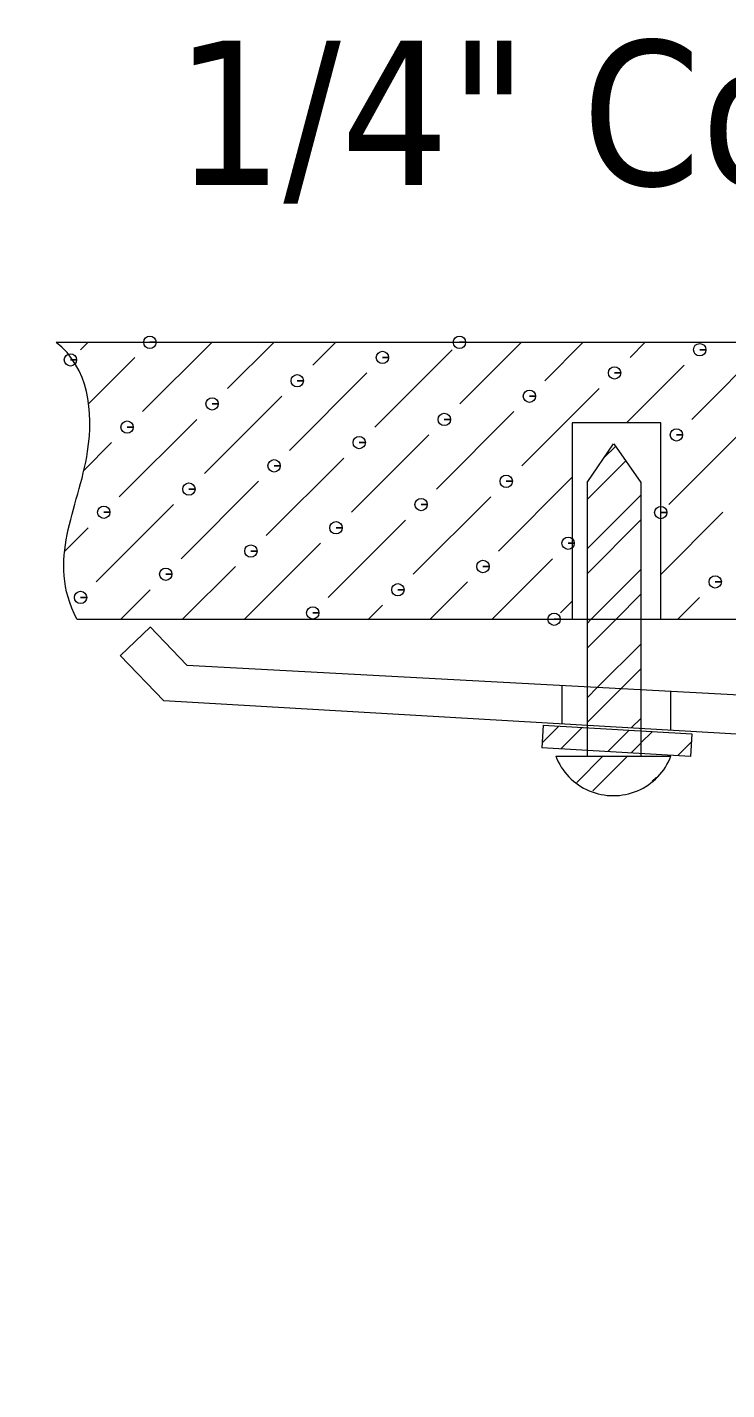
# Model space of a CAD drawing. Header units: millimetres. Extents: x 148 to 1479, y 271 to 1204.
# Drawn here: x 566.26 to 591.56, y 628.25 to 677.5 of the extents above; entities that cross this region are included whole.
import ezdxf

# ---------------------------------------------------------------- set-up
doc = ezdxf.new("R2010")
doc.units = ezdxf.units.MM
doc.linetypes.add('ACAD_ISO02W100', pattern=[15, 12, -3])
doc.layers.add('尺寸標注', color=1, linetype='Continuous', lineweight=30)
doc.layers.add('虚线', color=2, linetype='ACAD_ISO02W100', lineweight=30)
doc.styles.add('DIM', font='txt.shx', dxfattribs={"width": 0.7, "bigfont": 'chineset.shx'})
doc.styles.get("Standard").update_dxf_attribs({"font": 'arial.ttf'})
doc.dimstyles.new('mm+in(开孔纸尺寸)', dxfattribs={"dimscale": 3, "dimtxt": 3.8, "dimasz": 2, "dimexe": 1.25, "dimexo": 0.625, "dimgap": 2, "dimtad": 1, "dimtxsty": 'DIM', "dimcen": 0, "dimclrd": 256, "dimclre": 256, "dimclrt": 3, "dimadec": 0, "dimazin": 0, "dimtfac": 1, "dimtmove": 0, "dimatfit": 1, "dimfxl": 1, "dimlwd": -1, "dimarcsym": 0})

# ---------------------------------------------------------------- blocks, each defined once
blk = doc.blocks.new('*D29')
at = {"layer": 'Defpoints', "color": 0}
for p in [(625.297, 651.213), (538.506, 594.369)]:
    blk.add_point(p, dxfattribs=at)
at = {"layer": '尺寸標注'}
blk.add_line((404.943, 506.891), (533.487, 591.081), dxfattribs=at)
blk.add_solid([(534.034, 590.245), (532.939, 591.918), (538.506, 594.369)], dxfattribs=at)
at = {"layer": '尺寸標注', "color": 3, "insert": (459.774, 557.925), "char_height": 11.4, "attachment_point": 5, "rotation": 33.2229, "style": 'DIM'}
blk.add_mtext('R103,75mm [R4 1/16"]', dxfattribs=at)
blk = doc.blocks.new('*D30')
at = {"layer": 'Defpoints', "color": 0}
for p in [(625.297, 651.213), (556.734, 582.033)]:
    blk.add_point(p, dxfattribs=at)
at = {"layer": '尺寸標注'}
blk.add_line((446.374, 470.682), (552.51, 577.772), dxfattribs=at)
blk.add_solid([(553.221, 577.068), (551.8, 578.476), (556.734, 582.033)], dxfattribs=at)
at = {"layer": '尺寸標注', "color": 3, "insert": (487.956, 530.608), "char_height": 11.4, "attachment_point": 5, "rotation": 45.2563, "style": 'DIM'}
blk.add_mtext('R97,4mm [R3 13/16"]', dxfattribs=at)
blk = doc.blocks.new('*D31')
at = {"layer": 'Defpoints', "color": 0}
for p in [(625.297, 651.213), (575.812, 574.785)]:
    blk.add_point(p, dxfattribs=at)
at = {"layer": '尺寸標注'}
blk.add_line((484.493, 433.747), (572.551, 569.748), dxfattribs=at)
blk.add_solid([(573.39, 569.205), (571.711, 570.292), (575.812, 574.785)], dxfattribs=at)
at = {"layer": '尺寸標注', "color": 3, "insert": (512.555, 500.363), "char_height": 11.4, "attachment_point": 5, "rotation": 57.0778, "style": 'DIM'}
blk.add_mtext('R91,05mm [R3 9/16"]', dxfattribs=at)

msp = doc.modelspace()

# ---------------------------------------------------------------- linework, layer by layer
msp.add_lwpolyline([(1074.334, 647.212, 0.019289), (1074.334, 854.084, 0.390679), (975.063, 953.74, 0.021224), (620.896, 953.74, 0.390679), (521.625, 854.084, 0.019289), (521.625, 647.212, 0.390679), (620.896, 547.556, 0.021224), (975.063, 547.556, 0.390679)], format="xyb", close=True)
at = {"layer": '尺寸標注', "lineweight": 9}
for points, knots in [([(570.696, 666.109), (570.696, 666.109), (570.919, 666.109), (570.919, 666.109), (570.919, 666.109), (570.919, 666.232), (570.819, 666.332), (570.696, 666.332), (570.696, 666.332), (570.573, 666.332), (570.473, 666.232), (570.473, 666.109), (570.473, 666.109), (570.473, 665.986), (570.573, 665.886), (570.696, 665.886), (570.696, 665.886), (570.819, 665.886), (570.919, 665.986), (570.919, 666.109), (570.919, 666.109), (570.919, 666.109), (570.696, 666.109), (570.696, 666.109)], [0, 0, 0, 0, 0.142857, 0.142857, 0.142857, 0.142857, 0.285714, 0.285714, 0.285714, 0.285714, 0.428571, 0.428571, 0.428571, 0.428571, 0.571429, 0.571429, 0.571429, 0.571429, 0.714286, 0.714286, 0.714286, 0.714286, 1, 1, 1, 1]), ([(581.89, 666.109), (581.89, 666.109), (582.113, 666.109), (582.113, 666.109), (582.113, 666.109), (582.113, 666.232), (582.013, 666.332), (581.89, 666.332), (581.89, 666.332), (581.767, 666.332), (581.666, 666.232), (581.666, 666.109), (581.666, 666.109), (581.666, 665.986), (581.767, 665.886), (581.89, 665.886), (581.89, 665.886), (582.013, 665.886), (582.113, 665.986), (582.113, 666.109), (582.113, 666.109), (582.113, 666.109), (581.89, 666.109), (581.89, 666.109)], [0, 0, 0, 0, 0.142857, 0.142857, 0.142857, 0.142857, 0.285714, 0.285714, 0.285714, 0.285714, 0.428571, 0.428571, 0.428571, 0.428571, 0.571429, 0.571429, 0.571429, 0.571429, 0.714286, 0.714286, 0.714286, 0.714286, 1, 1, 1, 1]), ([(568.056, 656.099), (566.927, 658.272), (568.121, 660.063), (568.445, 662.165), (568.445, 662.165), (568.669, 663.608), (568.482, 665.199), (567.304, 666.107)], [0, 0, 0, 0, 0.333333, 0.333333, 0.333333, 0.333333, 1, 1, 1, 1]), ([(590.578, 665.843), (590.578, 665.843), (590.801, 665.843), (590.801, 665.843), (590.801, 665.843), (590.801, 665.966), (590.701, 666.066), (590.578, 666.066), (590.578, 666.066), (590.455, 666.066), (590.355, 665.966), (590.355, 665.843), (590.355, 665.843), (590.355, 665.72), (590.455, 665.62), (590.578, 665.62), (590.578, 665.62), (590.701, 665.62), (590.801, 665.72), (590.801, 665.843), (590.801, 665.843), (590.801, 665.843), (590.578, 665.843), (590.578, 665.843)], [0, 0, 0, 0, 0.142857, 0.142857, 0.142857, 0.142857, 0.285714, 0.285714, 0.285714, 0.285714, 0.428571, 0.428571, 0.428571, 0.428571, 0.571429, 0.571429, 0.571429, 0.571429, 0.714286, 0.714286, 0.714286, 0.714286, 1, 1, 1, 1]), ([(567.823, 665.473), (567.823, 665.473), (568.046, 665.473), (568.046, 665.473), (568.046, 665.473), (568.046, 665.596), (567.946, 665.697), (567.823, 665.697), (567.823, 665.697), (567.7, 665.697), (567.6, 665.596), (567.6, 665.473), (567.6, 665.473), (567.6, 665.35), (567.7, 665.25), (567.823, 665.25), (567.823, 665.25), (567.946, 665.25), (568.046, 665.35), (568.046, 665.473), (568.046, 665.473), (568.046, 665.473), (567.823, 665.473), (567.823, 665.473)], [0, 0, 0, 0, 0.142857, 0.142857, 0.142857, 0.142857, 0.285714, 0.285714, 0.285714, 0.285714, 0.428571, 0.428571, 0.428571, 0.428571, 0.571429, 0.571429, 0.571429, 0.571429, 0.714286, 0.714286, 0.714286, 0.714286, 1, 1, 1, 1]), ([(579.106, 665.563), (579.106, 665.563), (579.329, 665.563), (579.329, 665.563), (579.329, 665.563), (579.329, 665.685), (579.228, 665.786), (579.106, 665.786), (579.106, 665.786), (578.982, 665.786), (578.882, 665.685), (578.882, 665.563), (578.882, 665.563), (578.882, 665.439), (578.982, 665.339), (579.106, 665.339), (579.106, 665.339), (579.228, 665.339), (579.329, 665.439), (579.329, 665.563), (579.329, 665.563), (579.329, 665.563), (579.106, 665.563), (579.106, 665.563)], [0, 0, 0, 0, 0.142857, 0.142857, 0.142857, 0.142857, 0.285714, 0.285714, 0.285714, 0.285714, 0.428571, 0.428571, 0.428571, 0.428571, 0.571429, 0.571429, 0.571429, 0.571429, 0.714286, 0.714286, 0.714286, 0.714286, 1, 1, 1, 1]), ([(576.027, 664.721), (576.027, 664.721), (576.25, 664.721), (576.25, 664.721), (576.25, 664.721), (576.25, 664.844), (576.15, 664.945), (576.027, 664.945), (576.027, 664.945), (575.904, 664.945), (575.804, 664.844), (575.804, 664.721), (575.804, 664.721), (575.804, 664.598), (575.904, 664.498), (576.027, 664.498), (576.027, 664.498), (576.15, 664.498), (576.25, 664.598), (576.25, 664.721), (576.25, 664.721), (576.25, 664.721), (576.027, 664.721), (576.027, 664.721)], [0, 0, 0, 0, 0.142857, 0.142857, 0.142857, 0.142857, 0.285714, 0.285714, 0.285714, 0.285714, 0.428571, 0.428571, 0.428571, 0.428571, 0.571429, 0.571429, 0.571429, 0.571429, 0.714286, 0.714286, 0.714286, 0.714286, 1, 1, 1, 1]), ([(587.499, 665.002), (587.499, 665.002), (587.722, 665.002), (587.722, 665.002), (587.722, 665.002), (587.722, 665.124), (587.622, 665.225), (587.499, 665.225), (587.499, 665.225), (587.376, 665.225), (587.276, 665.124), (587.276, 665.002), (587.276, 665.002), (587.276, 664.879), (587.376, 664.778), (587.499, 664.778), (587.499, 664.778), (587.622, 664.778), (587.722, 664.879), (587.722, 665.002), (587.722, 665.002), (587.722, 665.002), (587.499, 665.002), (587.499, 665.002)], [0, 0, 0, 0, 0.142857, 0.142857, 0.142857, 0.142857, 0.285714, 0.285714, 0.285714, 0.285714, 0.428571, 0.428571, 0.428571, 0.428571, 0.571429, 0.571429, 0.571429, 0.571429, 0.714286, 0.714286, 0.714286, 0.714286, 1, 1, 1, 1]), ([(584.423, 664.162), (584.423, 664.162), (584.646, 664.162), (584.646, 664.162), (584.646, 664.162), (584.646, 664.285), (584.545, 664.385), (584.423, 664.385), (584.423, 664.385), (584.299, 664.385), (584.199, 664.285), (584.199, 664.162), (584.199, 664.162), (584.199, 664.039), (584.299, 663.939), (584.423, 663.939), (584.423, 663.939), (584.545, 663.939), (584.646, 664.039), (584.646, 664.162), (584.646, 664.162), (584.646, 664.162), (584.423, 664.162), (584.423, 664.162)], [0, 0, 0, 0, 0.142857, 0.142857, 0.142857, 0.142857, 0.285714, 0.285714, 0.285714, 0.285714, 0.428571, 0.428571, 0.428571, 0.428571, 0.571429, 0.571429, 0.571429, 0.571429, 0.714286, 0.714286, 0.714286, 0.714286, 1, 1, 1, 1]), ([(572.948, 663.884), (572.948, 663.884), (573.171, 663.884), (573.171, 663.884), (573.171, 663.884), (573.171, 664.007), (573.071, 664.107), (572.948, 664.107), (572.948, 664.107), (572.825, 664.107), (572.725, 664.007), (572.725, 663.884), (572.725, 663.884), (572.725, 663.761), (572.825, 663.661), (572.948, 663.661), (572.948, 663.661), (573.071, 663.661), (573.171, 663.761), (573.171, 663.884), (573.171, 663.884), (573.171, 663.884), (572.948, 663.884), (572.948, 663.884)], [0, 0, 0, 0, 0.142857, 0.142857, 0.142857, 0.142857, 0.285714, 0.285714, 0.285714, 0.285714, 0.428571, 0.428571, 0.428571, 0.428571, 0.571429, 0.571429, 0.571429, 0.571429, 0.714286, 0.714286, 0.714286, 0.714286, 1, 1, 1, 1]), ([(581.344, 663.323), (581.344, 663.323), (581.567, 663.323), (581.567, 663.323), (581.567, 663.323), (581.567, 663.446), (581.466, 663.546), (581.344, 663.546), (581.344, 663.546), (581.22, 663.546), (581.12, 663.446), (581.12, 663.323), (581.12, 663.323), (581.12, 663.2), (581.22, 663.1), (581.344, 663.1), (581.344, 663.1), (581.466, 663.1), (581.567, 663.2), (581.567, 663.323), (581.567, 663.323), (581.567, 663.323), (581.344, 663.323), (581.344, 663.323)], [0, 0, 0, 0, 0.142857, 0.142857, 0.142857, 0.142857, 0.285714, 0.285714, 0.285714, 0.285714, 0.428571, 0.428571, 0.428571, 0.428571, 0.571429, 0.571429, 0.571429, 0.571429, 0.714286, 0.714286, 0.714286, 0.714286, 1, 1, 1, 1]), ([(569.871, 663.044), (569.871, 663.044), (570.094, 663.044), (570.094, 663.044), (570.094, 663.044), (570.094, 663.168), (569.994, 663.268), (569.871, 663.268), (569.871, 663.268), (569.748, 663.268), (569.648, 663.168), (569.648, 663.044), (569.648, 663.044), (569.648, 662.922), (569.748, 662.821), (569.871, 662.821), (569.871, 662.821), (569.994, 662.821), (570.094, 662.922), (570.094, 663.044), (570.094, 663.044), (570.094, 663.044), (569.871, 663.044), (569.871, 663.044)], [0, 0, 0, 0, 0.142857, 0.142857, 0.142857, 0.142857, 0.285714, 0.285714, 0.285714, 0.285714, 0.428571, 0.428571, 0.428571, 0.428571, 0.571429, 0.571429, 0.571429, 0.571429, 0.714286, 0.714286, 0.714286, 0.714286, 1, 1, 1, 1]), ([(589.739, 662.764), (589.739, 662.764), (589.962, 662.764), (589.962, 662.764), (589.962, 662.764), (589.962, 662.887), (589.862, 662.987), (589.739, 662.987), (589.739, 662.987), (589.616, 662.987), (589.516, 662.887), (589.516, 662.764), (589.516, 662.764), (589.516, 662.641), (589.616, 662.541), (589.739, 662.541), (589.739, 662.541), (589.862, 662.541), (589.962, 662.641), (589.962, 662.764), (589.962, 662.764), (589.962, 662.764), (589.739, 662.764), (589.739, 662.764)], [0, 0, 0, 0, 0.142857, 0.142857, 0.142857, 0.142857, 0.285714, 0.285714, 0.285714, 0.285714, 0.428571, 0.428571, 0.428571, 0.428571, 0.571429, 0.571429, 0.571429, 0.571429, 0.714286, 0.714286, 0.714286, 0.714286, 1, 1, 1, 1]), ([(578.265, 662.484), (578.265, 662.484), (578.488, 662.484), (578.488, 662.484), (578.488, 662.484), (578.488, 662.607), (578.388, 662.707), (578.265, 662.707), (578.265, 662.707), (578.142, 662.707), (578.042, 662.607), (578.042, 662.484), (578.042, 662.484), (578.042, 662.361), (578.142, 662.261), (578.265, 662.261), (578.265, 662.261), (578.388, 662.261), (578.488, 662.361), (578.488, 662.484), (578.488, 662.484), (578.488, 662.484), (578.265, 662.484), (578.265, 662.484)], [0, 0, 0, 0, 0.142857, 0.142857, 0.142857, 0.142857, 0.285714, 0.285714, 0.285714, 0.285714, 0.428571, 0.428571, 0.428571, 0.428571, 0.571429, 0.571429, 0.571429, 0.571429, 0.714286, 0.714286, 0.714286, 0.714286, 1, 1, 1, 1]), ([(575.187, 661.644), (575.187, 661.644), (575.411, 661.644), (575.411, 661.644), (575.411, 661.644), (575.411, 661.767), (575.31, 661.868), (575.187, 661.868), (575.187, 661.868), (575.064, 661.868), (574.964, 661.767), (574.964, 661.644), (574.964, 661.644), (574.964, 661.521), (575.064, 661.421), (575.187, 661.421), (575.187, 661.421), (575.31, 661.421), (575.411, 661.521), (575.411, 661.644), (575.411, 661.644), (575.411, 661.644), (575.187, 661.644), (575.187, 661.644)], [0, 0, 0, 0, 0.142857, 0.142857, 0.142857, 0.142857, 0.285714, 0.285714, 0.285714, 0.285714, 0.428571, 0.428571, 0.428571, 0.428571, 0.571429, 0.571429, 0.571429, 0.571429, 0.714286, 0.714286, 0.714286, 0.714286, 1, 1, 1, 1]), ([(572.109, 660.805), (572.109, 660.805), (572.332, 660.805), (572.332, 660.805), (572.332, 660.805), (572.332, 660.928), (572.232, 661.028), (572.109, 661.028), (572.109, 661.028), (571.986, 661.028), (571.886, 660.928), (571.886, 660.805), (571.886, 660.805), (571.886, 660.682), (571.986, 660.582), (572.109, 660.582), (572.109, 660.582), (572.232, 660.582), (572.332, 660.682), (572.332, 660.805), (572.332, 660.805), (572.332, 660.805), (572.109, 660.805), (572.109, 660.805)], [0, 0, 0, 0, 0.142857, 0.142857, 0.142857, 0.142857, 0.285714, 0.285714, 0.285714, 0.285714, 0.428571, 0.428571, 0.428571, 0.428571, 0.571429, 0.571429, 0.571429, 0.571429, 0.714286, 0.714286, 0.714286, 0.714286, 1, 1, 1, 1]), ([(583.583, 661.086), (583.583, 661.086), (583.806, 661.086), (583.806, 661.086), (583.806, 661.086), (583.806, 661.208), (583.706, 661.309), (583.583, 661.309), (583.583, 661.309), (583.46, 661.309), (583.36, 661.208), (583.36, 661.086), (583.36, 661.086), (583.36, 660.962), (583.46, 660.862), (583.583, 660.862), (583.583, 660.862), (583.706, 660.862), (583.806, 660.962), (583.806, 661.086), (583.806, 661.086), (583.806, 661.086), (583.583, 661.086), (583.583, 661.086)], [0, 0, 0, 0, 0.142857, 0.142857, 0.142857, 0.142857, 0.285714, 0.285714, 0.285714, 0.285714, 0.428571, 0.428571, 0.428571, 0.428571, 0.571429, 0.571429, 0.571429, 0.571429, 0.714286, 0.714286, 0.714286, 0.714286, 1, 1, 1, 1]), ([(580.504, 660.244), (580.504, 660.244), (580.727, 660.244), (580.727, 660.244), (580.727, 660.244), (580.727, 660.367), (580.627, 660.467), (580.504, 660.467), (580.504, 660.467), (580.381, 660.467), (580.281, 660.367), (580.281, 660.244), (580.281, 660.244), (580.281, 660.121), (580.381, 660.021), (580.504, 660.021), (580.504, 660.021), (580.627, 660.021), (580.727, 660.121), (580.727, 660.244), (580.727, 660.244), (580.727, 660.244), (580.504, 660.244), (580.504, 660.244)], [0, 0, 0, 0, 0.142857, 0.142857, 0.142857, 0.142857, 0.285714, 0.285714, 0.285714, 0.285714, 0.428571, 0.428571, 0.428571, 0.428571, 0.571429, 0.571429, 0.571429, 0.571429, 0.714286, 0.714286, 0.714286, 0.714286, 1, 1, 1, 1]), ([(569.03, 659.965), (569.03, 659.965), (569.253, 659.965), (569.253, 659.965), (569.253, 659.965), (569.253, 660.089), (569.153, 660.189), (569.03, 660.189), (569.03, 660.189), (568.907, 660.189), (568.807, 660.089), (568.807, 659.965), (568.807, 659.965), (568.807, 659.843), (568.907, 659.743), (569.03, 659.743), (569.03, 659.743), (569.153, 659.743), (569.253, 659.843), (569.253, 659.965), (569.253, 659.965), (569.253, 659.965), (569.03, 659.965), (569.03, 659.965)], [0, 0, 0, 0, 0.142857, 0.142857, 0.142857, 0.142857, 0.285714, 0.285714, 0.285714, 0.285714, 0.428571, 0.428571, 0.428571, 0.428571, 0.571429, 0.571429, 0.571429, 0.571429, 0.714286, 0.714286, 0.714286, 0.714286, 1, 1, 1, 1]), ([(589.171, 659.956), (589.171, 659.956), (589.394, 659.956), (589.394, 659.956), (589.394, 659.956), (589.394, 660.08), (589.294, 660.18), (589.171, 660.18), (589.171, 660.18), (589.048, 660.18), (588.947, 660.08), (588.947, 659.956), (588.947, 659.956), (588.947, 659.834), (589.048, 659.733), (589.171, 659.733), (589.171, 659.733), (589.294, 659.733), (589.394, 659.834), (589.394, 659.956), (589.394, 659.956), (589.394, 659.956), (589.171, 659.956), (589.171, 659.956)], [0, 0, 0, 0, 0.142857, 0.142857, 0.142857, 0.142857, 0.285714, 0.285714, 0.285714, 0.285714, 0.428571, 0.428571, 0.428571, 0.428571, 0.571429, 0.571429, 0.571429, 0.571429, 0.714286, 0.714286, 0.714286, 0.714286, 1, 1, 1, 1]), ([(577.427, 659.407), (577.427, 659.407), (577.65, 659.407), (577.65, 659.407), (577.65, 659.407), (577.65, 659.53), (577.55, 659.63), (577.427, 659.63), (577.427, 659.63), (577.304, 659.63), (577.204, 659.53), (577.204, 659.407), (577.204, 659.407), (577.204, 659.284), (577.304, 659.183), (577.427, 659.183), (577.427, 659.183), (577.55, 659.183), (577.65, 659.284), (577.65, 659.407), (577.65, 659.407), (577.65, 659.407), (577.427, 659.407), (577.427, 659.407)], [0, 0, 0, 0, 0.142857, 0.142857, 0.142857, 0.142857, 0.285714, 0.285714, 0.285714, 0.285714, 0.428571, 0.428571, 0.428571, 0.428571, 0.571429, 0.571429, 0.571429, 0.571429, 0.714286, 0.714286, 0.714286, 0.714286, 1, 1, 1, 1]), ([(585.821, 658.846), (585.821, 658.846), (586.044, 658.846), (586.044, 658.846), (586.044, 658.846), (586.044, 658.969), (585.944, 659.069), (585.821, 659.069), (585.821, 659.069), (585.698, 659.069), (585.598, 658.969), (585.598, 658.846), (585.598, 658.846), (585.598, 658.723), (585.698, 658.623), (585.821, 658.623), (585.821, 658.623), (585.944, 658.623), (586.044, 658.723), (586.044, 658.846), (586.044, 658.846), (586.044, 658.846), (585.821, 658.846), (585.821, 658.846)], [0, 0, 0, 0, 0.142857, 0.142857, 0.142857, 0.142857, 0.285714, 0.285714, 0.285714, 0.285714, 0.428571, 0.428571, 0.428571, 0.428571, 0.571429, 0.571429, 0.571429, 0.571429, 0.714286, 0.714286, 0.714286, 0.714286, 1, 1, 1, 1]), ([(574.348, 658.565), (574.348, 658.565), (574.571, 658.565), (574.571, 658.565), (574.571, 658.565), (574.571, 658.689), (574.471, 658.789), (574.348, 658.789), (574.348, 658.789), (574.225, 658.789), (574.125, 658.689), (574.125, 658.565), (574.125, 658.565), (574.125, 658.443), (574.225, 658.342), (574.348, 658.342), (574.348, 658.342), (574.471, 658.342), (574.571, 658.443), (574.571, 658.565), (574.571, 658.565), (574.571, 658.565), (574.348, 658.565), (574.348, 658.565)], [0, 0, 0, 0, 0.142857, 0.142857, 0.142857, 0.142857, 0.285714, 0.285714, 0.285714, 0.285714, 0.428571, 0.428571, 0.428571, 0.428571, 0.571429, 0.571429, 0.571429, 0.571429, 0.714286, 0.714286, 0.714286, 0.714286, 1, 1, 1, 1]), ([(571.269, 657.726), (571.269, 657.726), (571.493, 657.726), (571.493, 657.726), (571.493, 657.726), (571.493, 657.849), (571.392, 657.95), (571.269, 657.95), (571.269, 657.95), (571.146, 657.95), (571.046, 657.849), (571.046, 657.726), (571.046, 657.726), (571.046, 657.603), (571.146, 657.503), (571.269, 657.503), (571.269, 657.503), (571.392, 657.503), (571.493, 657.603), (571.493, 657.726), (571.493, 657.726), (571.493, 657.726), (571.269, 657.726), (571.269, 657.726)], [0, 0, 0, 0, 0.142857, 0.142857, 0.142857, 0.142857, 0.285714, 0.285714, 0.285714, 0.285714, 0.428571, 0.428571, 0.428571, 0.428571, 0.571429, 0.571429, 0.571429, 0.571429, 0.714286, 0.714286, 0.714286, 0.714286, 1, 1, 1, 1]), ([(582.742, 658.007), (582.742, 658.007), (582.965, 658.007), (582.965, 658.007), (582.965, 658.007), (582.965, 658.129), (582.865, 658.23), (582.742, 658.23), (582.742, 658.23), (582.619, 658.23), (582.519, 658.129), (582.519, 658.007), (582.519, 658.007), (582.519, 657.883), (582.619, 657.783), (582.742, 657.783), (582.742, 657.783), (582.865, 657.783), (582.965, 657.883), (582.965, 658.007), (582.965, 658.007), (582.965, 658.007), (582.742, 658.007), (582.742, 658.007)], [0, 0, 0, 0, 0.142857, 0.142857, 0.142857, 0.142857, 0.285714, 0.285714, 0.285714, 0.285714, 0.428571, 0.428571, 0.428571, 0.428571, 0.571429, 0.571429, 0.571429, 0.571429, 0.714286, 0.714286, 0.714286, 0.714286, 1, 1, 1, 1]), ([(591.139, 657.448), (591.139, 657.448), (591.362, 657.448), (591.362, 657.448), (591.362, 657.448), (591.362, 657.571), (591.262, 657.671), (591.139, 657.671), (591.139, 657.671), (591.016, 657.671), (590.916, 657.571), (590.916, 657.448), (590.916, 657.448), (590.916, 657.325), (591.016, 657.224), (591.139, 657.224), (591.139, 657.224), (591.262, 657.224), (591.362, 657.325), (591.362, 657.448), (591.362, 657.448), (591.362, 657.448), (591.139, 657.448), (591.139, 657.448)], [0, 0, 0, 0, 0.142857, 0.142857, 0.142857, 0.142857, 0.285714, 0.285714, 0.285714, 0.285714, 0.428571, 0.428571, 0.428571, 0.428571, 0.571429, 0.571429, 0.571429, 0.571429, 0.714286, 0.714286, 0.714286, 0.714286, 1, 1, 1, 1]), ([(568.192, 656.887), (568.192, 656.887), (568.415, 656.887), (568.415, 656.887), (568.415, 656.887), (568.415, 657.01), (568.315, 657.11), (568.192, 657.11), (568.192, 657.11), (568.069, 657.11), (567.969, 657.01), (567.969, 656.887), (567.969, 656.887), (567.969, 656.764), (568.069, 656.664), (568.192, 656.664), (568.192, 656.664), (568.315, 656.664), (568.415, 656.764), (568.415, 656.887), (568.415, 656.887), (568.415, 656.887), (568.192, 656.887), (568.192, 656.887)], [0, 0, 0, 0, 0.142857, 0.142857, 0.142857, 0.142857, 0.285714, 0.285714, 0.285714, 0.285714, 0.428571, 0.428571, 0.428571, 0.428571, 0.571429, 0.571429, 0.571429, 0.571429, 0.714286, 0.714286, 0.714286, 0.714286, 1, 1, 1, 1]), ([(579.665, 657.167), (579.665, 657.167), (579.888, 657.167), (579.888, 657.167), (579.888, 657.167), (579.888, 657.29), (579.788, 657.39), (579.665, 657.39), (579.665, 657.39), (579.542, 657.39), (579.442, 657.29), (579.442, 657.167), (579.442, 657.167), (579.442, 657.044), (579.542, 656.944), (579.665, 656.944), (579.665, 656.944), (579.788, 656.944), (579.888, 657.044), (579.888, 657.167), (579.888, 657.167), (579.888, 657.167), (579.665, 657.167), (579.665, 657.167)], [0, 0, 0, 0, 0.142857, 0.142857, 0.142857, 0.142857, 0.285714, 0.285714, 0.285714, 0.285714, 0.428571, 0.428571, 0.428571, 0.428571, 0.571429, 0.571429, 0.571429, 0.571429, 0.714286, 0.714286, 0.714286, 0.714286, 1, 1, 1, 1]), ([(576.586, 656.328), (576.586, 656.328), (576.809, 656.328), (576.809, 656.328), (576.809, 656.328), (576.809, 656.451), (576.709, 656.551), (576.586, 656.551), (576.586, 656.551), (576.463, 656.551), (576.363, 656.451), (576.363, 656.328), (576.363, 656.328), (576.363, 656.205), (576.463, 656.105), (576.586, 656.105), (576.586, 656.105), (576.709, 656.105), (576.809, 656.205), (576.809, 656.328), (576.809, 656.328), (576.809, 656.328), (576.586, 656.328), (576.586, 656.328)], [0, 0, 0, 0, 0.142857, 0.142857, 0.142857, 0.142857, 0.285714, 0.285714, 0.285714, 0.285714, 0.428571, 0.428571, 0.428571, 0.428571, 0.571429, 0.571429, 0.571429, 0.571429, 0.714286, 0.714286, 0.714286, 0.714286, 1, 1, 1, 1]), ([(585.313, 656.099), (585.313, 656.099), (585.537, 656.099), (585.537, 656.099), (585.537, 656.099), (585.537, 656.222), (585.436, 656.323), (585.313, 656.323), (585.313, 656.323), (585.19, 656.323), (585.09, 656.222), (585.09, 656.099), (585.09, 656.099), (585.09, 655.976), (585.19, 655.876), (585.313, 655.876), (585.313, 655.876), (585.436, 655.876), (585.537, 655.976), (585.537, 656.099), (585.537, 656.099), (585.537, 656.099), (585.313, 656.099), (585.313, 656.099)], [0, 0, 0, 0, 0.142857, 0.142857, 0.142857, 0.142857, 0.285714, 0.285714, 0.285714, 0.285714, 0.428571, 0.428571, 0.428571, 0.428571, 0.571429, 0.571429, 0.571429, 0.571429, 0.714286, 0.714286, 0.714286, 0.714286, 1, 1, 1, 1]), ([(585.372, 651.155), (585.588, 650.589), (586.027, 650.136), (586.584, 649.9), (586.584, 649.9), (587.141, 649.665), (587.77, 649.665), (588.329, 649.9), (588.329, 649.9), (588.886, 650.136), (589.324, 650.589), (589.54, 651.155)], [0, 0, 0, 0, 0.25, 0.25, 0.25, 0.25, 0.5, 0.5, 0.5, 0.5, 1, 1, 1, 1])]:
    msp.add_open_spline(points, degree=3, knots=knots, dxfattribs=at)
for points in [[(612.388, 666.107), (612.388, 666.107), (567.302, 666.107), (567.302, 666.107)], [(568.192, 665.843), (568.192, 665.843), (568.458, 666.108), (568.458, 666.108)], [(570.429, 663.603), (570.429, 663.603), (572.935, 666.108), (572.935, 666.108)], [(573.508, 664.442), (573.508, 664.442), (575.173, 666.108), (575.173, 666.108)], [(576.585, 665.282), (576.585, 665.282), (577.412, 666.108), (577.412, 666.108)], [(578.825, 663.044), (578.825, 663.044), (581.624, 665.843), (581.624, 665.843)], [(581.903, 663.883), (581.903, 663.883), (584.129, 666.109), (584.129, 666.109)], [(584.981, 664.721), (584.981, 664.721), (586.366, 666.109), (586.366, 666.109)], [(588.059, 665.562), (588.059, 665.562), (588.606, 666.109), (588.606, 666.109)], [(590.299, 663.322), (590.299, 663.322), (593.083, 666.109), (593.083, 666.109)], [(568.478, 663.888), (568.478, 663.888), (570.15, 665.562), (570.15, 665.562)], [(575.746, 662.203), (575.746, 662.203), (578.545, 665.001), (578.545, 665.001)], [(587.936, 663.201), (587.936, 663.201), (590.019, 665.282), (590.019, 665.282)], [(584.141, 661.644), (584.141, 661.644), (586.94, 664.442), (586.94, 664.442)], [(572.669, 661.365), (572.669, 661.365), (575.467, 664.162), (575.467, 664.162)], [(581.063, 660.805), (581.063, 660.805), (583.863, 663.603), (583.863, 663.603)], [(569.59, 660.524), (569.59, 660.524), (572.388, 663.322), (572.388, 663.322)], [(589.17, 663.2), (589.17, 663.2), (585.965, 663.2), (585.965, 663.2)], [(585.965, 663.197), (585.965, 663.197), (585.965, 656.097), (585.965, 656.097)], [(589.17, 656.099), (589.17, 656.099), (589.17, 663.2), (589.17, 663.2)], [(589.458, 660.244), (589.458, 660.244), (592.256, 663.044), (592.256, 663.044)], [(568.29, 661.464), (568.29, 661.464), (569.31, 662.483), (569.31, 662.483)], [(577.985, 659.965), (577.985, 659.965), (580.784, 662.764), (580.784, 662.764)], [(586.506, 661.042), (586.506, 661.042), (587.466, 662.44), (587.466, 662.44)], [(587.468, 662.439), (587.468, 662.439), (588.454, 661.04), (588.454, 661.04)], [(574.907, 659.126), (574.907, 659.126), (577.705, 661.924), (577.705, 661.924)], [(587.126, 661.942), (587.126, 661.942), (587.532, 662.349), (587.532, 662.349)], [(589.17, 662.196), (589.17, 662.196), (589.179, 662.203), (589.179, 662.203)], [(586.508, 660.428), (586.508, 660.428), (587.904, 661.824), (587.904, 661.824)], [(571.828, 658.287), (571.828, 658.287), (574.628, 661.085), (574.628, 661.085)], [(583.302, 658.565), (583.302, 658.565), (585.965, 661.23), (585.965, 661.23)], [(586.506, 661.042), (586.506, 661.042), (586.506, 651.158), (586.506, 651.158)], [(588.454, 661.04), (588.454, 661.04), (588.454, 651.155), (588.454, 651.155)], [(580.223, 657.726), (580.223, 657.726), (583.022, 660.524), (583.022, 660.524)], [(586.508, 658.639), (586.508, 658.639), (588.454, 660.585), (588.454, 660.585)], [(568.751, 657.447), (568.751, 657.447), (571.549, 660.244), (571.549, 660.244)], [(589.17, 657.718), (589.17, 657.718), (591.417, 659.965), (591.417, 659.965)], [(577.146, 656.887), (577.146, 656.887), (579.944, 659.685), (579.944, 659.685)], [(586.508, 657.742), (586.508, 657.742), (588.454, 659.688), (588.454, 659.688)], [(567.626, 658.561), (567.626, 658.561), (568.47, 659.406), (568.47, 659.406)], [(574.119, 656.099), (574.119, 656.099), (576.866, 658.845), (576.866, 658.845)], [(571.88, 656.099), (571.88, 656.099), (573.787, 658.006), (573.787, 658.006)], [(583.073, 656.099), (583.073, 656.099), (585.261, 658.287), (585.261, 658.287)], [(580.836, 656.099), (580.836, 656.099), (582.182, 657.447), (582.182, 657.447)], [(586.656, 656.1), (586.656, 656.1), (588.454, 657.899), (588.454, 657.899)], [(569.642, 656.099), (569.642, 656.099), (570.71, 657.167), (570.71, 657.167)], [(587.552, 656.1), (587.552, 656.1), (588.454, 657.002), (588.454, 657.002)], [(578.596, 656.099), (578.596, 656.099), (579.105, 656.608), (579.105, 656.608)], [(585.541, 656.327), (585.541, 656.327), (585.965, 656.752), (585.965, 656.752)], [(589.79, 656.099), (589.79, 656.099), (590.577, 656.887), (590.577, 656.887)], [(568.054, 656.099), (568.054, 656.099), (614.06, 656.099), (614.06, 656.099)], [(586.508, 655.951), (586.508, 655.951), (586.658, 656.1), (586.658, 656.1)], [(586.508, 655.054), (586.508, 655.054), (587.552, 656.1), (587.552, 656.1)], [(570.703, 655.818), (570.703, 655.818), (569.63, 654.784), (569.63, 654.784)], [(572.033, 654.436), (572.033, 654.436), (570.701, 655.82), (570.701, 655.82)], [(586.886, 653.643), (586.886, 653.643), (588.456, 655.211), (588.456, 655.211)], [(569.627, 654.786), (569.627, 654.786), (571.201, 653.152), (571.201, 653.152)], [(572.033, 654.436), (572.033, 654.436), (603.469, 652.752), (603.469, 652.752)], [(587.736, 653.597), (587.736, 653.597), (588.456, 654.317), (588.456, 654.317)], [(585.598, 653.709), (585.598, 653.709), (585.598, 652.312), (585.598, 652.312)], [(586.508, 653.265), (586.508, 653.265), (586.886, 653.643), (586.886, 653.643)], [(586.508, 652.368), (586.508, 652.368), (587.736, 653.597), (587.736, 653.597)], [(589.517, 653.5), (589.517, 653.5), (589.517, 652.086), (589.517, 652.086)], [(604.137, 651.234), (604.137, 651.234), (571.201, 653.152), (571.201, 653.152)], [(588.099, 652.17), (588.099, 652.17), (588.456, 652.525), (588.456, 652.525)], [(584.916, 652.27), (584.916, 652.27), (584.87, 651.455), (584.87, 651.455)], [(584.881, 651.638), (584.881, 651.638), (585.483, 652.24), (585.483, 652.24)], [(584.916, 652.27), (584.916, 652.27), (590.297, 651.957), (590.297, 651.957)], [(585.557, 651.418), (585.557, 651.418), (586.329, 652.191), (586.329, 652.191)], [(587.251, 651.322), (587.251, 651.322), (588.022, 652.093), (588.022, 652.093)], [(588.454, 651.63), (588.454, 651.63), (588.866, 652.043), (588.866, 652.043)], [(588.097, 651.272), (588.097, 651.272), (588.456, 651.63), (588.456, 651.63)], [(589.788, 651.174), (589.788, 651.174), (590.28, 651.664), (590.28, 651.664)], [(590.295, 651.957), (590.295, 651.957), (590.249, 651.143), (590.249, 651.143)], [(590.249, 651.143), (590.249, 651.143), (584.868, 651.455), (584.868, 651.455)], [(585.372, 651.155), (585.372, 651.155), (589.54, 651.155), (589.54, 651.155)], [(586.132, 650.204), (586.132, 650.204), (587.086, 651.158), (587.086, 651.158)], [(586.72, 649.896), (586.72, 649.896), (587.983, 651.158), (587.983, 651.158)], [(588.859, 650.245), (588.859, 650.245), (589.013, 650.398), (589.013, 650.398)]]:
    msp.add_open_spline(points, degree=3, dxfattribs=at)
at = {"layer": '虚线'}
msp.add_lwpolyline([(1067.989, 647.457, 0.019289), (1067.989, 853.839, 0.390679), (974.794, 947.395, 0.021224), (621.165, 947.395, 0.390679), (527.97, 853.839, 0.019289), (527.97, 647.457, 0.390679), (621.165, 553.901, 0.021224), (974.794, 553.901, 0.390679)], format="xyb", close=True, dxfattribs=at)
at = {"layer": '虚线', "color": 3, "linetype": 'ByBlock'}
msp.add_lwpolyline([(1061.644, 647.702, 0.019289), (1061.644, 853.594, 0.390679), (974.525, 941.051, 0.021224), (621.434, 941.051, 0.390679), (534.315, 853.594, 0.019289), (534.315, 647.702, 0.390679), (621.434, 560.245, 0.021224), (974.525, 560.245, 0.390679)], format="xyb", close=True, dxfattribs=at)

# ---------------------------------------------------------------- texts
at = {"layer": '尺寸標注', "insert": (571.601, 677.017), "char_height": 5.22598, "width": 53.62187, "attachment_point": 1}
msp.add_mtext('{\\fTahoma|b0|i0|c163|p34;1/4" Conceal}', dxfattribs=at)

# ---------------------------------------------------------------- dimensions: what is measured, and where the dimension line sits
at = {"layer": '尺寸標注'}
dim = msp.add_radius_dim(center=(625.297, 651.213), mpoint=(538.506, 594.369), dimstyle='mm+in(开孔纸尺寸)', override={"dimpost": 'mm', "dimtofl": 0}, dxfattribs=at)
dim.commit()
dim.dimension.update_dxf_attribs({"geometry": '*D29', "text_midpoint": (459.774, 557.925)})
for mpoint, picture, middle in [((556.734, 582.033), '*D30', (496.941, 521.703)), ((575.812, 574.785), '*D31', (523.174, 493.488))]:
    dim = msp.add_radius_dim(center=(625.297, 651.213), mpoint=mpoint, dimstyle='mm+in(开孔纸尺寸)', override={"dimpost": 'mm', "dimtofl": 0}, dxfattribs=at)
    dim.commit()
    dim.dimension.update_dxf_attribs({"geometry": picture, "text_midpoint": middle, "dimtype": 164})

doc.saveas('drawing.dxf')
